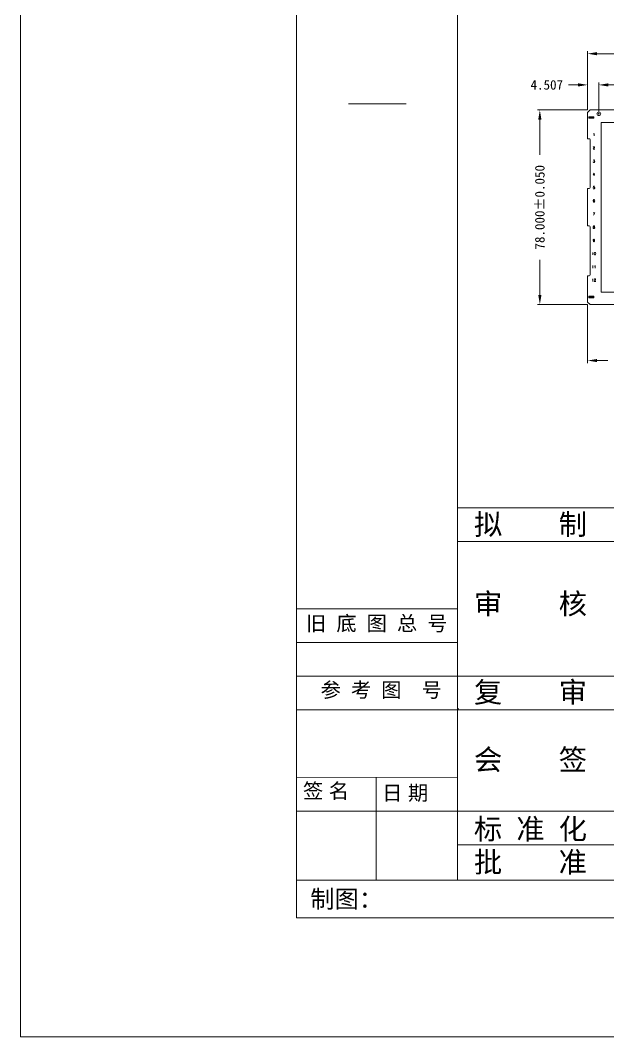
# Model space of a CAD drawing. Extents: x -6879 to 1236, y -1283 to -95.
# Drawn here: x -6879.2 to -6808.4, y -1283.5 to -1161.2 of the extents above; entities that cross this region are included whole.
import ezdxf

# ---------------------------------------------------------------- set-up
doc = ezdxf.new("R2010")
doc.units = 0
doc.header["$LTSCALE"] = 5
doc.header["$MEASUREMENT"] = 0
doc.linetypes.add('0', pattern=[0])
doc.linetypes.add('HIDDEN', pattern=[0.375, 0.25, -0.125])
for name, color, linetype in [('1', 7, 'CONTINUOUS'), ('1D', 4, 'CONTINUOUS'), ('\\M+5B1EA\\M+5D7A2', 4, '0'), ('\\M+5CDBC\\M+5B2E31\\M+5CAB5\\M+5CCE5', 7, 'CONTINUOUS')]:
    doc.layers.add(name, color=color, linetype=linetype)
doc.layers.add('center', color=1, linetype='CONTINUOUS', lineweight=18)
doc.styles.add('\\M+5CBCE\\M+5CCE5', font='SimSun.ttf')

msp = doc.modelspace()

# ---------------------------------------------------------------- hatches: boundary and pattern name
at = {"layer": '1D', "lineweight": 5}
h = msp.add_hatch(dxfattribs=at)
h.set_pattern_fill('ANSI31', color=256, scale=0.6, style=0)
h.set_pattern_definition([(45, (-7090.403184, -1173.143256), (-0.053033009, 0.053033009), [])])
h.paths.add_polyline_path([(-6810.8331, -1172.8268), (-6810.8331, -1173.0068), (-6810.2331, -1173.0068), (-6810.2331, -1172.8268)])
h.paths.add_polyline_path([(-6810.8331, -1194.6068), (-6810.8331, -1194.4268), (-6810.2331, -1194.4268), (-6810.2331, -1194.6068)])
h.paths.add_polyline_path([(-6734.3331, -1194.4268), (-6734.3331, -1194.6068), (-6733.7331, -1194.6068), (-6733.7331, -1194.4268)])
h.paths.add_polyline_path([(-6734.3331, -1173.0068), (-6734.3331, -1172.8268), (-6733.7331, -1172.8268), (-6733.7331, -1173.0068)])

# ---------------------------------------------------------------- linework, layer by layer
at = {"layer": '1', "lineweight": 5, "elevation": -0.0291}
msp.add_lwpolyline([(-6879.1624, -1018.7235), (-6442.9639, -1018.7235), (-6442.9639, -1283.464), (-6879.1624, -1283.464)], close=True, dxfattribs=at)
msp.add_lwpolyline([(-6733.8831, -1195.4168), (-6810.6831, -1195.4168), (-6810.9831, -1195.1168), (-6810.9831, -1191.9668), (-6810.8031, -1191.9668, 0.41421356), (-6810.6831, -1191.8468), (-6810.6831, -1186.0868, 0.41421356), (-6810.8031, -1185.9668), (-6810.9831, -1185.9668), (-6810.9831, -1181.4668), (-6810.8031, -1181.4668, 0.41421356), (-6810.6831, -1181.3468), (-6810.6831, -1175.5868, 0.41421356), (-6810.8031, -1175.4668), (-6810.9831, -1175.4668), (-6810.9831, -1172.3168), (-6810.6831, -1172.0168), (-6733.8831, -1172.0168)], format="xyb", dxfattribs=at)
at = {"layer": '1', "lineweight": 5}
msp.add_circle((-6809.631, -1172.4704, -0.0291), 0.2286, dxfattribs=at)
at = {"layer": '1D', "lineweight": 5}
for p, q in [((-6809.731, -1172.4704, -0.0291), (-6809.531, -1172.4704, -0.0291)), ((-6809.631, -1172.5704, -0.0291), (-6809.631, -1172.3704, -0.0291))]:
    msp.add_line(p, q, dxfattribs=at)
at = {"layer": '1D', "linetype": 'HIDDEN', "lineweight": 5, "elevation": -0.0291}
for points in [[(-6810.8331, -1172.8268), (-6810.8331, -1173.0068), (-6810.2331, -1173.0068), (-6810.2331, -1172.8268)], [(-6810.8331, -1172.8268), (-6810.8331, -1173.0068), (-6810.2331, -1173.0068), (-6810.2331, -1172.8268)], [(-6810.8331, -1194.6068), (-6810.8331, -1194.4268), (-6810.2331, -1194.4268), (-6810.2331, -1194.6068)]]:
    msp.add_lwpolyline(points, close=True, dxfattribs=at)
at = {"layer": '1D', "lineweight": 5, "elevation": -0.0291}
msp.add_lwpolyline([(-6809.3331, -1173.5168), (-6734.9331, -1173.5168), (-6734.9331, -1193.9168), (-6809.3331, -1193.9168)], close=True, dxfattribs=at)
at = {"layer": '\\M+5B1EA\\M+5D7A2', "lineweight": 5}
for p, q in [((-6810.9831, -1172.0168, -0.0291), (-6810.9831, -1164.9458, -0.0291)), ((-6809.8331, -1165.2458, -0.0291), (-6779.0451, -1165.2458, -0.0291)), ((-6812.1331, -1168.999, -0.0291), (-6813.2831, -1168.999, -0.0291)), ((-6810.9831, -1172.0168, -0.0291), (-6810.9831, -1168.699, -0.0291)), ((-6809.631, -1172.1704, -0.0291), (-6809.631, -1168.699, -0.0291)), ((-6809.631, -1172.1704, -0.0291), (-6809.631, -1168.699, -0.0291)), ((-6808.481, -1168.999, -0.0291), (-6807.331, -1168.999, -0.0291)), ((-6808.481, -1168.999, -0.0291), (-6807.5672, -1168.999, -0.0291)), ((-6810.9831, -1172.0168, -0.0291), (-6817.0194, -1172.0168, -0.0291)), ((-6816.7194, -1173.1668, -0.0291), (-6816.7194, -1177.393, -0.0291)), ((-6816.7194, -1194.2668, -0.0291), (-6816.7194, -1190.0406, -0.0291)), ((-6810.9831, -1195.4168, -0.0291), (-6817.0194, -1195.4168, -0.0291)), ((-6810.9831, -1195.4168, -0.0291), (-6810.9831, -1202.452, -0.0291)), ((-6809.8331, -1202.152, -0.0291), (-6808.5433, -1202.152, -0.0291))]:
    msp.add_line(p, q, dxfattribs=at)
for points in [[(-6809.8331, -1165.0541, -0.0291), (-6809.8331, -1165.4374, -0.0291), (-6810.9831, -1165.2458, -0.0291)], [(-6812.1331, -1168.8074, -0.0291), (-6812.1331, -1169.1907, -0.0291), (-6810.9831, -1168.999, -0.0291)], [(-6808.481, -1168.8074, -0.0291), (-6808.481, -1169.1907, -0.0291), (-6809.631, -1168.999, -0.0291)], [(-6808.481, -1168.8074, -0.0291), (-6808.481, -1169.1907, -0.0291), (-6809.631, -1168.999, -0.0291)], [(-6816.9111, -1173.1668, -0.0291), (-6816.5278, -1173.1668, -0.0291), (-6816.7194, -1172.0168, -0.0291)], [(-6816.9111, -1194.2668, -0.0291), (-6816.5278, -1194.2668, -0.0291), (-6816.7194, -1195.4168, -0.0291)], [(-6809.8331, -1201.9603, -0.0291), (-6809.8331, -1202.3437, -0.0291), (-6810.9831, -1202.152, -0.0291)]]:
    msp.add_solid(points, dxfattribs=at)
at = {"layer": '\\M+5CDBC\\M+5B2E31\\M+5CAB5\\M+5CCE5', "lineweight": 5}
for p, q in [((-6839.7186, -1171.2875, 0.0034), (-6832.7674, -1171.2875, 0.0034)), ((-6839.7186, -1171.2875, 0.0034), (-6832.7674, -1171.2875, 0.0034)), ((-6777.2548, -1219.8521, 0.0034), (-6826.6189, -1219.8521, 0.0034)), ((-6826.6189, -1223.9054, 0.0034), (-6777.2548, -1223.9054, 0.0034)), ((-6826.6189, -1232.0118, 0.0034), (-6845.9748, -1232.0118, 0.0034)), ((-6826.6189, -1236.0651, 0.0034), (-6845.9748, -1236.0651, 0.0034)), ((-6777.2548, -1240.1183, 0.0034), (-6845.9748, -1240.1183, 0.0034)), ((-6777.2548, -1244.1715, 0.0034), (-6845.9748, -1244.1715, 0.0034)), ((-6826.5187, -1243.9591, 0.0034), (-6826.5187, -1244.0795, 0.0034)), ((-6845.9748, -1252.2698, 0.0034), (-6826.6189, -1252.278, 0.0034)), ((-6836.4018, -1252.2698, 0.0034), (-6836.4018, -1264.5461, 0.0034)), ((-6836.4018, -1264.5461, 0.0034), (-6836.4018, -1252.3901, 0.0034)), ((-6734.0642, -1256.339, 0.0034), (-6845.9748, -1256.339, 0.0034)), ((-6826.6189, -1260.3922, 0.0034), (-6777.2548, -1260.3922, 0.0034)), ((-6826.6316, -1264.6427, 0.0034), (-6845.9197, -1264.6427, 0.0034))]:
    msp.add_line(p, q, dxfattribs=at)
at = {"layer": '\\M+5CDBC\\M+5B2E31\\M+5CAB5\\M+5CCE5', "lineweight": 5, "elevation": 0.0034}
for points in [[(-6845.9748, -1044.2538), (-6684.011, -1044.2538), (-6684.011, -1269.1621), (-6845.9748, -1269.1621)], [(-6826.6189, -1048.8136), (-6689.4032, -1048.8136), (-6689.4032, -1264.6296), (-6826.6189, -1264.6296)]]:
    msp.add_lwpolyline(points, close=True, dxfattribs=at)

# ---------------------------------------------------------------- texts
at = {"layer": '\\M+5B1EA\\M+5D7A2', "lineweight": 5, "insert": (-6815.8831, -1168.999, -0.0291), "char_height": 1.15, "attachment_point": 5, "style": '\\M+5CBCE\\M+5CCE5'}
msp.add_mtext('4.507', dxfattribs=at)
at = {"layer": '\\M+5B1EA\\M+5D7A2', "lineweight": 5, "insert": (-6816.7194, -1183.7168, -0.0291), "char_height": 1.15, "attachment_point": 5, "rotation": 90, "style": '\\M+5CBCE\\M+5CCE5'}
msp.add_mtext('78.000±0.050', dxfattribs=at)
at = {"layer": '\\M+5CDBC\\M+5B2E31\\M+5CAB5\\M+5CCE5', "lineweight": 5, "style": '\\M+5CBCE\\M+5CCE5'}
for s, height, p in [('\\M+5C4E2    \\M+5D6C6', 2.493628, (-6824.6363, -1223.1013, 0.0034)), ('\\M+5C9F3    \\M+5BACB', 2.493628, (-6824.6363, -1232.6433, 0.0034)), ('\\M+5B8B4    \\M+5C9F3', 2.493628, (-6824.6363, -1243.2783, 0.0034)), ('\\M+5BBE1    \\M+5C7A9', 2.493628, (-6824.6363, -1251.3925, 0.0034)), ('\\M+5B1EA \\M+5D7BC \\M+5BBAF', 2.493628, (-6824.6486, -1259.7312, 0.0034)), ('\\M+5C5FA    \\M+5D7BC', 2.493628, (-6824.6486, -1263.7128, 0.0034)), ('\\M+5D6C6\\M+5CDBC\\M+5A3BA', 2.137395, (-6844.3078, -1267.9746, 0.0034))]:
    msp.add_text(s, height=height, dxfattribs=at).set_placement(p)
at = {"layer": '\\M+5CDBC\\M+5B2E31\\M+5CAB5\\M+5CCE5', "lineweight": 5, "char_height": 1.781163, "attachment_point": 1, "style": '\\M+5CBCE\\M+5CCE5'}
for s, insert in [('{\\fSimSun|b0|i0|c134|p2;旧 底 图 总 号}', (-6844.8192, -1232.8662, 0.0034)), ('{\\fSimSun|b0|i0|c134|p2;参 考 图  号}', (-6843.0678, -1240.8695, 0.0034)), ('{\\fￋￎￌﾣﾤ|b0|i0|c134|p2; 签 名}', (-6845.8515, -1253.0134, 0.0034)), ('{\\fￋￎￌﾣﾤ|b0|i0|c134|p2; 日 期}', (-6836.33, -1253.2541, 0.0034))]:
    msp.add_mtext(s, dxfattribs=dict(at, insert=insert))
at = {"layer": 'center', "lineweight": 5, "char_height": 0.297619, "attachment_point": 5, "style": '\\M+5CBCE\\M+5CCE5'}
for s, insert in [('{\\Fsimplex|c134;1}', (-6810.2161, -1174.9874, -0.0663)), ('{\\Fsimplex|c0;2}', (-6810.2161, -1176.5774, -0.0663)), ('{\\Fsimplex|c0;3}', (-6810.2161, -1178.1674, -0.0663)), ('{\\Fsimplex|c0;4}', (-6810.2161, -1179.7574, -0.0663)), ('{\\Fsimplex|c0;5}', (-6810.2161, -1181.3474, -0.0663)), ('{\\Fsimplex|c0;6}', (-6810.2161, -1182.9374, -0.0663)), ('{\\Fsimplex|c0;7}', (-6810.2161, -1184.5274, -0.0663)), ('{\\Fsimplex|c0;8}', (-6810.2161, -1186.1174, -0.0663)), ('{\\Fsimplex|c0;9}', (-6810.2161, -1187.7074, -0.0663)), ('{\\Fsimplex|c134;1\\Fsimplex|c0;0}', (-6810.2161, -1189.2974, -0.0663)), ('{\\Fsimplex|c134;1\\Fsimplex|c0;1}', (-6810.2161, -1190.8874, -0.0663)), ('{\\Fsimplex|c0;12}', (-6810.2161, -1192.4774, -0.0663))]:
    msp.add_mtext(s, dxfattribs=dict(at, insert=insert))

doc.saveas('drawing.dxf')
